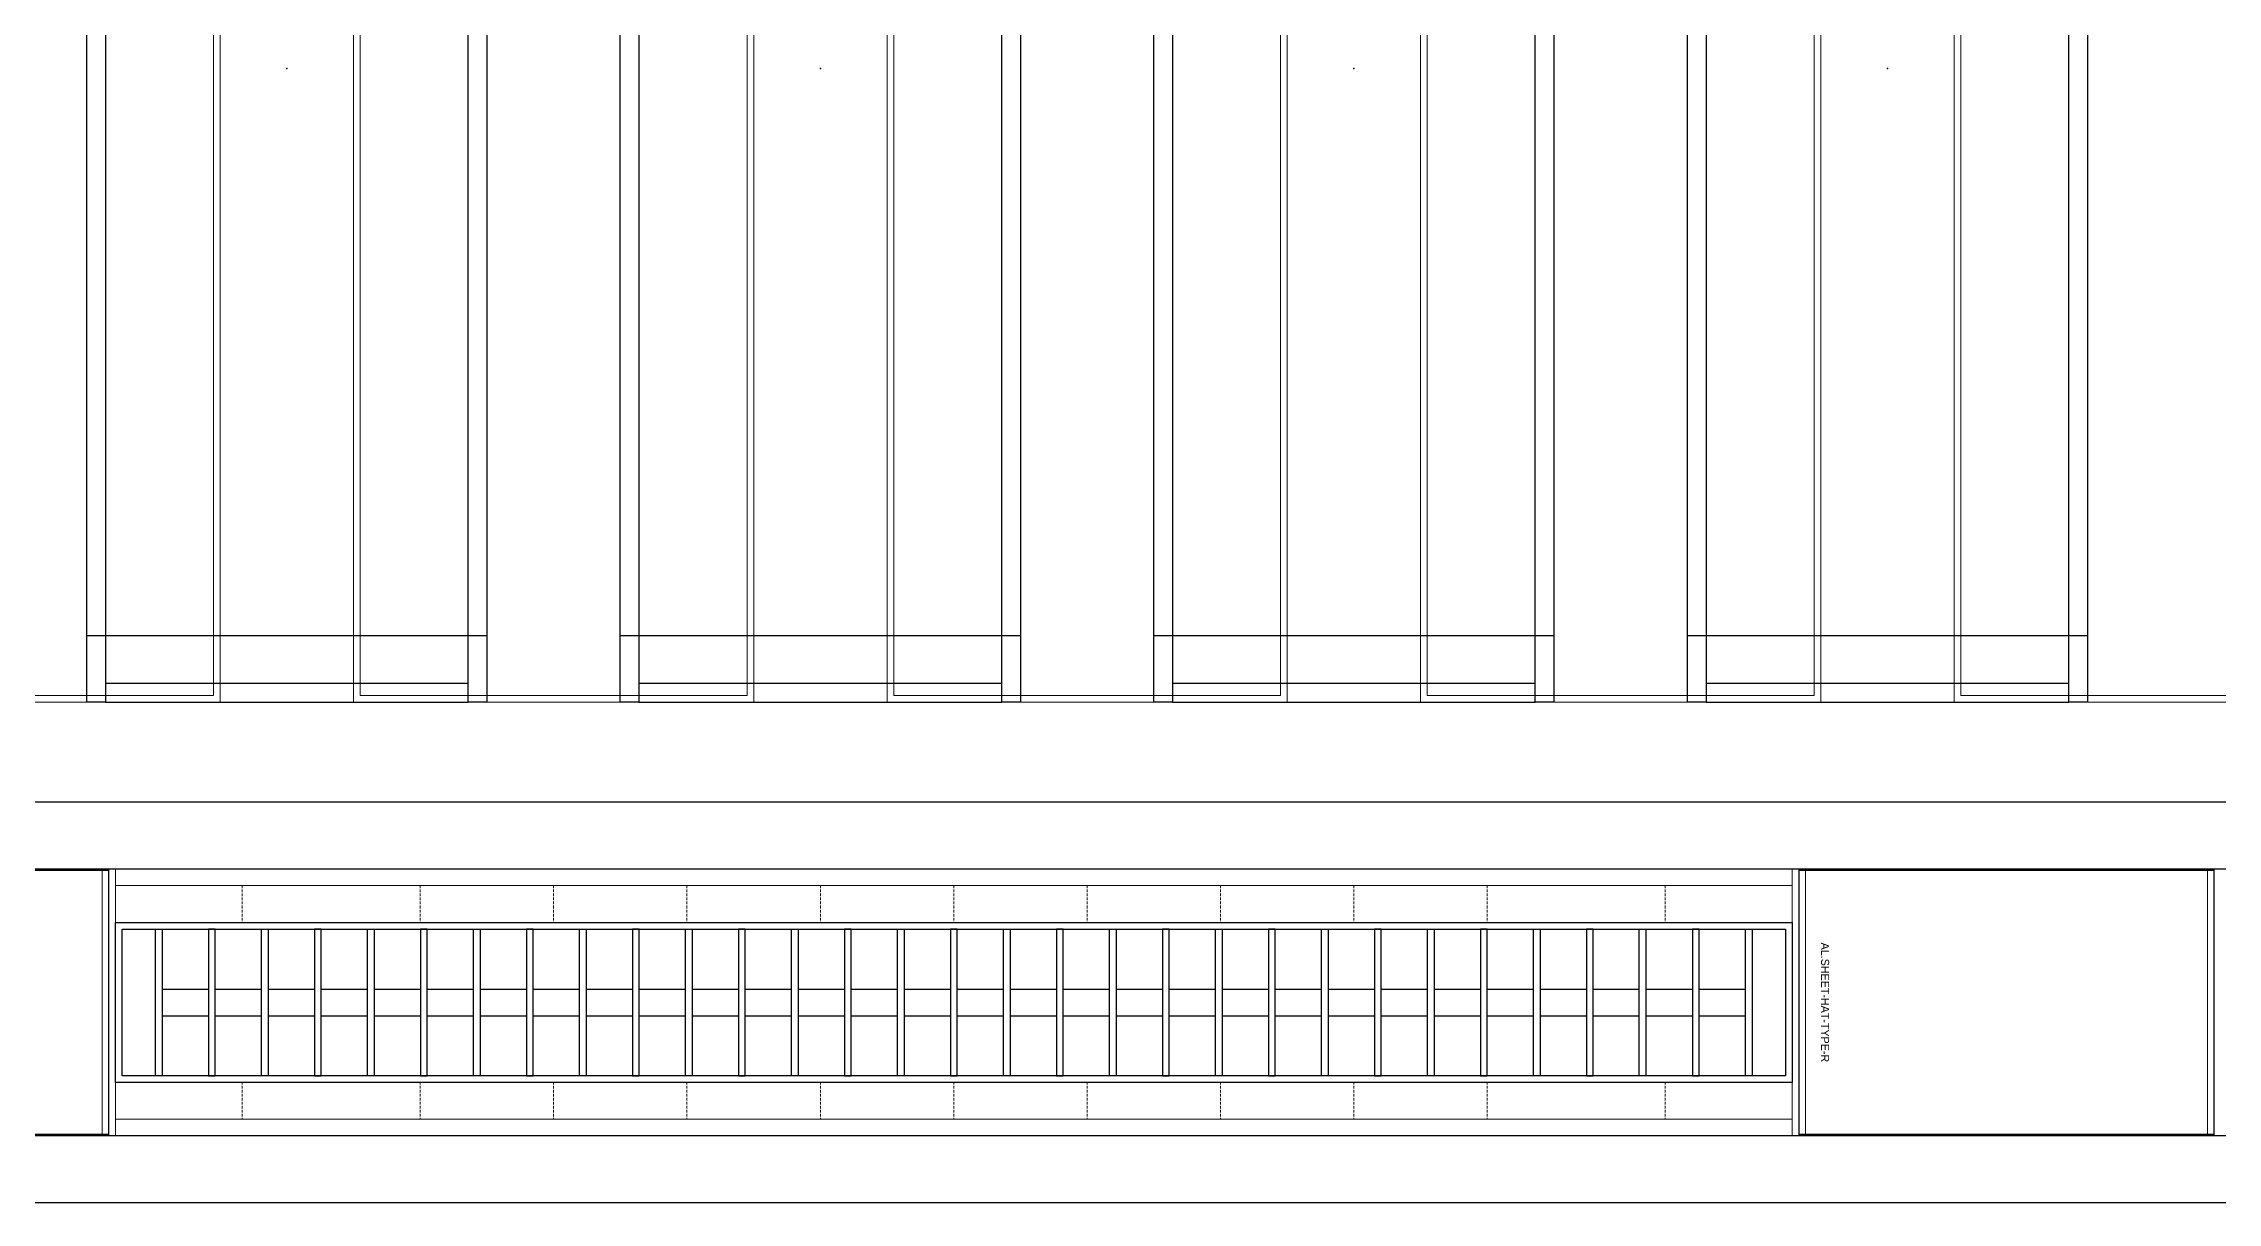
# Model space of a CAD drawing. Header units: millimetres. Extents: x 813027 to 1148939, y -931049 to -10.
# Drawn here: x 969958 to 971588, y -112135 to -111266 of the extents above; entities that cross this region are included whole.
import ezdxf
from ezdxf.enums import TextEntityAlignment as Align

# ---------------------------------------------------------------- set-up
doc = ezdxf.new("R2010")
doc.units = ezdxf.units.MM
doc.linetypes.add('DPA_Hidden 50', pattern=[3, 2, -1])
for name, color, linetype in [('000 - WIPEOUT', 250, 'Continuous'), ('001 - ASCESSORIES', 1, 'Continuous'), ('A04_TUBE SERIES', 2, 'Continuous'), ('A11_ALU.SOLID SHEET', 7, 'Continuous')]:
    doc.layers.add(name, color=color, linetype=linetype)
doc.layers.add('A-GLAZ-CURT', color=2, linetype='Continuous', lineweight=9)

# ---------------------------------------------------------------- blocks, each defined once
blk = doc.blocks.new('DPA_CP_Metal Ceiling Panel - Vertical Panel with Gap-23421632-4160 - LOWER PLATFORM LEVEL - REFLECTED CEILING GENERAL PLAN')
at = {"layer": 'A-GLAZ-CURT'}
for p, q in [((966196.3, -111761.8), (966196.3, -110786.8)), ((966196.3, -110786.8), (966496.3, -110786.8)), ((966196.3, -111761.8), (966196.3, -110786.8)), ((966196.3, -110786.8), (966496.3, -110786.8)), ((966496.3, -110786.8), (966196.3, -110786.8)), ((966196.3, -110786.8), (966196.3, -111761.8)), ((966496.3, -110786.8), (966196.3, -110786.8)), ((966196.3, -110786.8), (966196.3, -111761.8)), ((966196.3, -111761.8), (966196.3, -110786.8)), ((966196.3, -110786.8), (966496.3, -110786.8)), ((966496.3, -111761.8), (966496.3, -110786.8)), ((966496.3, -110786.8), (966496.3, -111761.8)), ((966496.3, -111761.8), (966496.3, -110786.8)), ((966496.3, -111761.8), (966496.3, -110786.8)), ((966496.3, -110786.8), (966496.3, -111761.8)), ((966201.3, -111756.8), (966201.3, -110791.8)), ((966201.3, -110791.8), (966491.3, -110791.8)), ((966491.3, -110791.8), (966491.3, -111756.8)), ((966196.3, -111761.8), (966496.3, -111761.8)), ((966496.3, -111761.8), (966196.3, -111761.8)), ((966196.3, -111761.8), (966496.3, -111761.8)), ((966196.3, -111761.8), (966496.3, -111761.8)), ((966496.3, -111761.8), (966196.3, -111761.8)), ((966201.3, -111756.8), (966491.3, -111756.8))]:
    blk.add_line(p, q, dxfattribs=at)
blk = doc.blocks.new('DPA_CP_Metal Ceiling Panel - Horizontal with Gap-20308794-4160 - LOWER PLATFORM LEVEL - REFLECTED CEILING GENERAL PLAN')
at = {"layer": 'A-GLAZ-CURT'}
for p, q in [((910201.3, -109924.3), (910201.3, -109649.3)), ((910201.3, -109649.3), (910512.8, -109649.3)), ((910201.3, -109924.3), (910201.3, -109649.3)), ((910201.3, -109649.3), (910512.8, -109649.3)), ((910512.8, -109649.3), (910201.3, -109649.3)), ((910201.3, -109649.3), (910201.3, -109924.3)), ((910512.8, -109649.3), (910201.3, -109649.3)), ((910201.3, -109649.3), (910201.3, -109924.3)), ((910201.3, -109924.3), (910201.3, -109649.3)), ((910201.3, -109649.3), (910512.8, -109649.3)), ((910206.3, -109919.3), (910206.3, -109654.3)), ((910206.3, -109654.3), (910507.8, -109654.3)), ((910507.8, -109654.3), (910507.8, -109919.3)), ((910512.8, -109924.3), (910512.8, -109649.3)), ((910512.8, -109649.3), (910512.8, -109924.3)), ((910512.8, -109924.3), (910512.8, -109649.3)), ((910512.8, -109924.3), (910512.8, -109649.3)), ((910512.8, -109649.3), (910512.8, -109924.3)), ((910201.3, -109924.3), (910512.8, -109924.3)), ((910512.8, -109924.3), (910201.3, -109924.3)), ((910201.3, -109924.3), (910512.8, -109924.3)), ((910201.3, -109924.3), (910512.8, -109924.3)), ((910512.8, -109924.3), (910201.3, -109924.3)), ((910206.3, -109919.3), (910507.8, -109919.3))]:
    blk.add_line(p, q, dxfattribs=at)
blk = doc.blocks.new('DPA_CP_Metal Ceiling Luminaire1 - Linear Luminaire 2-14739897-4160 - LOWER PLATFORM LEVEL - REFLECTED CEILING GENERAL PLAN')
at = {"layer": 'A-GLAZ-CURT'}
for p, q in [((901767.8, -114474.3), (901767.8, -114199.3)), ((901767.8, -114199.3), (903024.8, -114199.3)), ((901767.8, -114199.3), (901767.8, -114474.3)), ((903024.8, -114199.3), (901767.8, -114199.3)), ((901767.8, -114199.3), (903024.8, -114199.3)), ((903024.8, -114199.3), (903024.8, -114474.3)), ((903024.8, -114474.3), (903024.8, -114199.3)), ((901767.8, -114249.3), (901767.8, -114474.3)), ((901767.8, -114249.3), (903024.8, -114249.3)), ((903024.8, -114249.3), (903024.8, -114474.3)), ((901767.8, -114424.3), (903024.8, -114424.3)), ((903024.8, -114474.3), (901767.8, -114474.3)), ((903024.8, -114474.3), (901767.8, -114474.3)), ((901767.8, -114474.3), (903024.8, -114474.3))]:
    blk.add_line(p, q, dxfattribs=at)
at = {"layer": 'A-GLAZ-CURT', "linetype": 'DPA_Hidden 50'}
for p, q in [((901862.8, -114249.3), (901862.8, -114424.3)), ((901996.3, -114249.3), (901996.3, -114424.3)), ((902096.3, -114249.3), (902096.3, -114424.3)), ((902196.3, -114249.3), (902196.3, -114424.3)), ((902296.3, -114249.3), (902296.3, -114424.3)), ((902396.3, -114249.3), (902396.3, -114424.3)), ((902496.3, -114249.3), (902496.3, -114424.3)), ((902596.3, -114249.3), (902596.3, -114424.3)), ((902696.3, -114249.3), (902696.3, -114424.3)), ((902796.3, -114249.3), (902796.3, -114424.3)), ((902929.8, -114249.3), (902929.8, -114424.3))]:
    blk.add_line(p, q, dxfattribs=at)
blk = doc.blocks.new('C-2-PP21-AR-4160-01-B_20250829-084021_EXCL')
at = {"layer": 'A-GLAZ-CURT'}
for name, p in [('DPA_CP_Metal Ceiling Panel - Vertical Panel with Gap-23421632-4160 - LOWER PLATFORM LEVEL - REFLECTED CEILING GENERAL PLAN', (-1043496.3, 105341.8)), ('DPA_CP_Metal Ceiling Panel - Vertical Panel with Gap-23421632-4160 - LOWER PLATFORM LEVEL - REFLECTED CEILING GENERAL PLAN', (-1043096.3, 105341.8)), ('DPA_CP_Metal Ceiling Panel - Vertical Panel with Gap-23421632-4160 - LOWER PLATFORM LEVEL - REFLECTED CEILING GENERAL PLAN', (-1042696.3, 105341.8)), ('DPA_CP_Metal Ceiling Panel - Vertical Panel with Gap-23421632-4160 - LOWER PLATFORM LEVEL - REFLECTED CEILING GENERAL PLAN', (-1042296.3, 105341.8)), ('DPA_CP_Metal Ceiling Panel - Vertical Panel with Gap-23421632-4160 - LOWER PLATFORM LEVEL - REFLECTED CEILING GENERAL PLAN', (-1041896.3, 105341.8)), ('DPA_CP_Metal Ceiling Panel - Horizontal with Gap-20308794-4160 - LOWER PLATFORM LEVEL - REFLECTED CEILING GENERAL PLAN', (-987596.3, 103141.8)), ('DPA_CP_Metal Ceiling Luminaire1 - Linear Luminaire 2-14739897-4160 - LOWER PLATFORM LEVEL - REFLECTED CEILING GENERAL PLAN', (-978846.3, 107691.8)), ('DPA_CP_Metal Ceiling Panel - Horizontal with Gap-20308794-4160 - LOWER PLATFORM LEVEL - REFLECTED CEILING GENERAL PLAN', (-986017.8, 103141.8))]:
    blk.add_blockref(name, p, dxfattribs=at)
blk = doc.blocks.new('*U488')
at = {"layer": 'A11_ALU.SOLID SHEET', "color": 0}
blk.add_lwpolyline([(311.5, -98.8), (311.5, 98.8), (0, 98.8), (0, -98.8)], close=True, dxfattribs=at)
at = {"layer": 'Defpoints', "color": 250}
blk.add_point((0, 0), dxfattribs=at)
blk.add_text('AL.SHEET-HAT-TYPE-R', height=6, rotation=270, dxfattribs=at).set_placement((15, 0), align=Align.BOTTOM_CENTER)
blk = doc.blocks.new('*U485')
at = {"color": 1}
blk.add_wipeout([(628.5, -60), (-628.5, -60), (-628.5, 60), (628.5, 60)], dxfattribs=at).dxf.layer = '000 - WIPEOUT'
at = {"layer": '001 - ASCESSORIES', "color": 0}
blk.add_lwpolyline([(628.5, -60), (-628.5, -60), (-628.5, 60), (628.5, 60)], close=True, dxfattribs=at)
at = {"layer": '001 - ASCESSORIES'}
for points in [[(623.5, -55), (-623.5, -55), (-623.5, 55), (623.5, 55)], [(-593.5, -55), (-598.5, -55), (-598.5, 55), (-593.5, 55)], [(-558.8, -55), (-553.8, -55), (-553.8, 55), (-558.8, 55)], [(-514, -55), (-519, -55), (-519, 55), (-514, 55)], [(-479.3, -55), (-474.3, -55), (-474.3, 55), (-479.3, 55)], [(-434.6, -55), (-439.6, -55), (-439.6, 55), (-434.6, 55)], [(-399.8, -55), (-394.8, -55), (-394.8, 55), (-399.8, 55)], [(-355.1, -55), (-360.1, -55), (-360.1, 55), (-355.1, 55)], [(-320.4, -55), (-315.4, -55), (-315.4, 55), (-320.4, 55)], [(-275.6, -55), (-280.6, -55), (-280.6, 55), (-275.6, 55)], [(-240.9, -55), (-235.9, -55), (-235.9, 55), (-240.9, 55)], [(-196.2, -55), (-201.2, -55), (-201.2, 55), (-196.2, 55)], [(-161.4, -55), (-156.4, -55), (-156.4, 55), (-161.4, 55)], [(-116.7, -55), (-121.7, -55), (-121.7, 55), (-116.7, 55)], [(-82, -55), (-77, -55), (-77, 55), (-82, 55)], [(-37.2, -55), (-42.2, -55), (-42.2, 55), (-37.2, 55)], [(-2.5, -55), (2.5, -55), (2.5, 55), (-2.5, 55)], [(42.2, -55), (37.2, -55), (37.2, 55), (42.2, 55)], [(77, -55), (82, -55), (82, 55), (77, 55)], [(121.7, -55), (116.7, -55), (116.7, 55), (121.7, 55)], [(156.4, -55), (161.4, -55), (161.4, 55), (156.4, 55)], [(201.2, -55), (196.2, -55), (196.2, 55), (201.2, 55)], [(235.9, -55), (240.9, -55), (240.9, 55), (235.9, 55)], [(280.6, -55), (275.6, -55), (275.6, 55), (280.6, 55)], [(315.4, -55), (320.4, -55), (320.4, 55), (315.4, 55)], [(360.1, -55), (355.1, -55), (355.1, 55), (360.1, 55)], [(394.8, -55), (399.8, -55), (399.8, 55), (394.8, 55)], [(439.6, -55), (434.6, -55), (434.6, 55), (439.6, 55)], [(474.3, -55), (479.3, -55), (479.3, 55), (474.3, 55)], [(519, -55), (514, -55), (514, 55), (519, 55)], [(553.8, -55), (558.8, -55), (558.8, 55), (553.8, 55)], [(598.5, -55), (593.5, -55), (593.5, 55), (598.5, 55)]]:
    blk.add_lwpolyline(points, close=True, dxfattribs=at)
for points in [[(-593.5, 10), (-558.8, 10)], [(-553.8, 10), (-519, 10)], [(-514, 10), (-479.3, 10)], [(-474.3, 10), (-439.6, 10)], [(-434.6, 10), (-399.8, 10)], [(-394.8, 10), (-360.1, 10)], [(-355.1, 10), (-320.4, 10)], [(-315.4, 10), (-280.6, 10)], [(-275.6, 10), (-240.9, 10)], [(-235.9, 10), (-201.2, 10)], [(-196.2, 10), (-161.4, 10)], [(-156.4, 10), (-121.7, 10)], [(-116.7, 10), (-82, 10)], [(-77, 10), (-42.2, 10)], [(-37.2, 10), (-2.5, 10)], [(2.5, 10), (37.2, 10)], [(42.2, 10), (77, 10)], [(82, 10), (116.7, 10)], [(121.7, 10), (156.4, 10)], [(161.4, 10), (196.2, 10)], [(201.2, 10), (235.9, 10)], [(240.9, 10), (275.6, 10)], [(280.6, 10), (315.4, 10)], [(320.4, 10), (355.1, 10)], [(360.1, 10), (394.8, 10)], [(399.8, 10), (434.6, 10)], [(439.6, 10), (474.3, 10)], [(479.3, 10), (514, 10)], [(519, 10), (553.8, 10)], [(558.8, 10), (593.5, 10)], [(-593.5, -10), (-558.8, -10)], [(-553.8, -10), (-519, -10)], [(-514, -10), (-479.3, -10)], [(-474.3, -10), (-439.6, -10)], [(-434.6, -10), (-399.8, -10)], [(-394.8, -10), (-360.1, -10)], [(-355.1, -10), (-320.4, -10)], [(-315.4, -10), (-280.6, -10)], [(-275.6, -10), (-240.9, -10)], [(-235.9, -10), (-201.2, -10)], [(-196.2, -10), (-161.4, -10)], [(-156.4, -10), (-121.7, -10)], [(-116.7, -10), (-82, -10)], [(-77, -10), (-42.2, -10)], [(-37.2, -10), (-2.5, -10)], [(2.5, -10), (37.2, -10)], [(42.2, -10), (77, -10)], [(82, -10), (116.7, -10)], [(121.7, -10), (156.4, -10)], [(161.4, -10), (196.2, -10)], [(201.2, -10), (235.9, -10)], [(240.9, -10), (275.6, -10)], [(280.6, -10), (315.4, -10)], [(320.4, -10), (355.1, -10)], [(360.1, -10), (394.8, -10)], [(399.8, -10), (434.6, -10)], [(439.6, -10), (474.3, -10)], [(479.3, -10), (514, -10)], [(519, -10), (553.8, -10)], [(558.8, -10), (593.5, -10)]]:
    blk.add_lwpolyline(points, dxfattribs=at)
blk = doc.blocks.new('*U492')
blk.add_attdef('EXTR.OVL-LENGTH_', (-25, -59.1), '', height=5)
blk.add_wipeout([(-25, 0), (25, 0), (25, 134900), (-25, 134900)]).dxf.layer = '000 - WIPEOUT'
at = {"layer": 'A04_TUBE SERIES', "color": 0}
blk.add_lwpolyline([(-25, 0), (25, 0), (25, 134900), (-25, 134900)], close=True, dxfattribs=at)
blk = doc.blocks.new('*U565')
for p, q in [((-425.3, 7650), (-425.3, 7950)), ((-425.3, 7250), (-425.3, 7550)), ((-425.3, 6850), (-425.3, 7150)), ((-425.3, 6450), (-425.3, 6750))]:
    blk.add_line(p, q)
for p in [(0, 7800), (0, 7400), (0, 7000), (0, 6600)]:
    blk.add_point(p)
at = {"layer": 'A11_ALU.SOLID SHEET', "color": 0}
for points in [[(-475, 7950), (475, 7950), (475, 7936), (-475, 7936)], [(-475, 7664), (-461, 7664), (-461, 7936), (-475, 7936)], [(-475, 7664), (475, 7664), (475, 7650), (-475, 7650)], [(-475, 7550), (475, 7550), (475, 7536), (-475, 7536)], [(-475, 7264), (-461, 7264), (-461, 7536), (-475, 7536)], [(-475, 7264), (475, 7264), (475, 7250), (-475, 7250)], [(-475, 7150), (475, 7150), (475, 7136), (-475, 7136)], [(-475, 6864), (-461, 6864), (-461, 7136), (-475, 7136)], [(-475, 6864), (475, 6864), (475, 6850), (-475, 6850)], [(-475, 6750), (475, 6750), (475, 6736), (-475, 6736)], [(-475, 6464), (-461, 6464), (-461, 6736), (-475, 6736)], [(-475, 6464), (475, 6464), (475, 6450), (-475, 6450)]]:
    blk.add_lwpolyline(points, close=True, dxfattribs=at)
blk = doc.blocks.new('C-2-PP21-AR-4160-01-B_20250829-084416_NEWCL')
at = {"rotation": 90}
blk.add_blockref('*U565', (-69150, -5945), dxfattribs=at)
blk.add_blockref('*U488', (-75816.5, -6645))
blk.add_blockref('*U485', (-76450, -6645))
blk.add_blockref('*U488', (-77395, -6645))
at = {"rotation": 270}
for p in [(-154400, -6520), (-154400, -6770)]:
    blk.add_blockref('*U492', p, dxfattribs=at)

msp = doc.modelspace()

# ---------------------------------------------------------------- block references
msp.add_blockref('C-2-PP21-AR-4160-01-B_20250829-084021_EXCL', (1047090, -105340))

# ---------------------------------------------------------------- next in the draw order: block references
msp.add_blockref('C-2-PP21-AR-4160-01-B_20250829-084416_NEWCL', (1047090, -105340))

doc.saveas('drawing.dxf')
